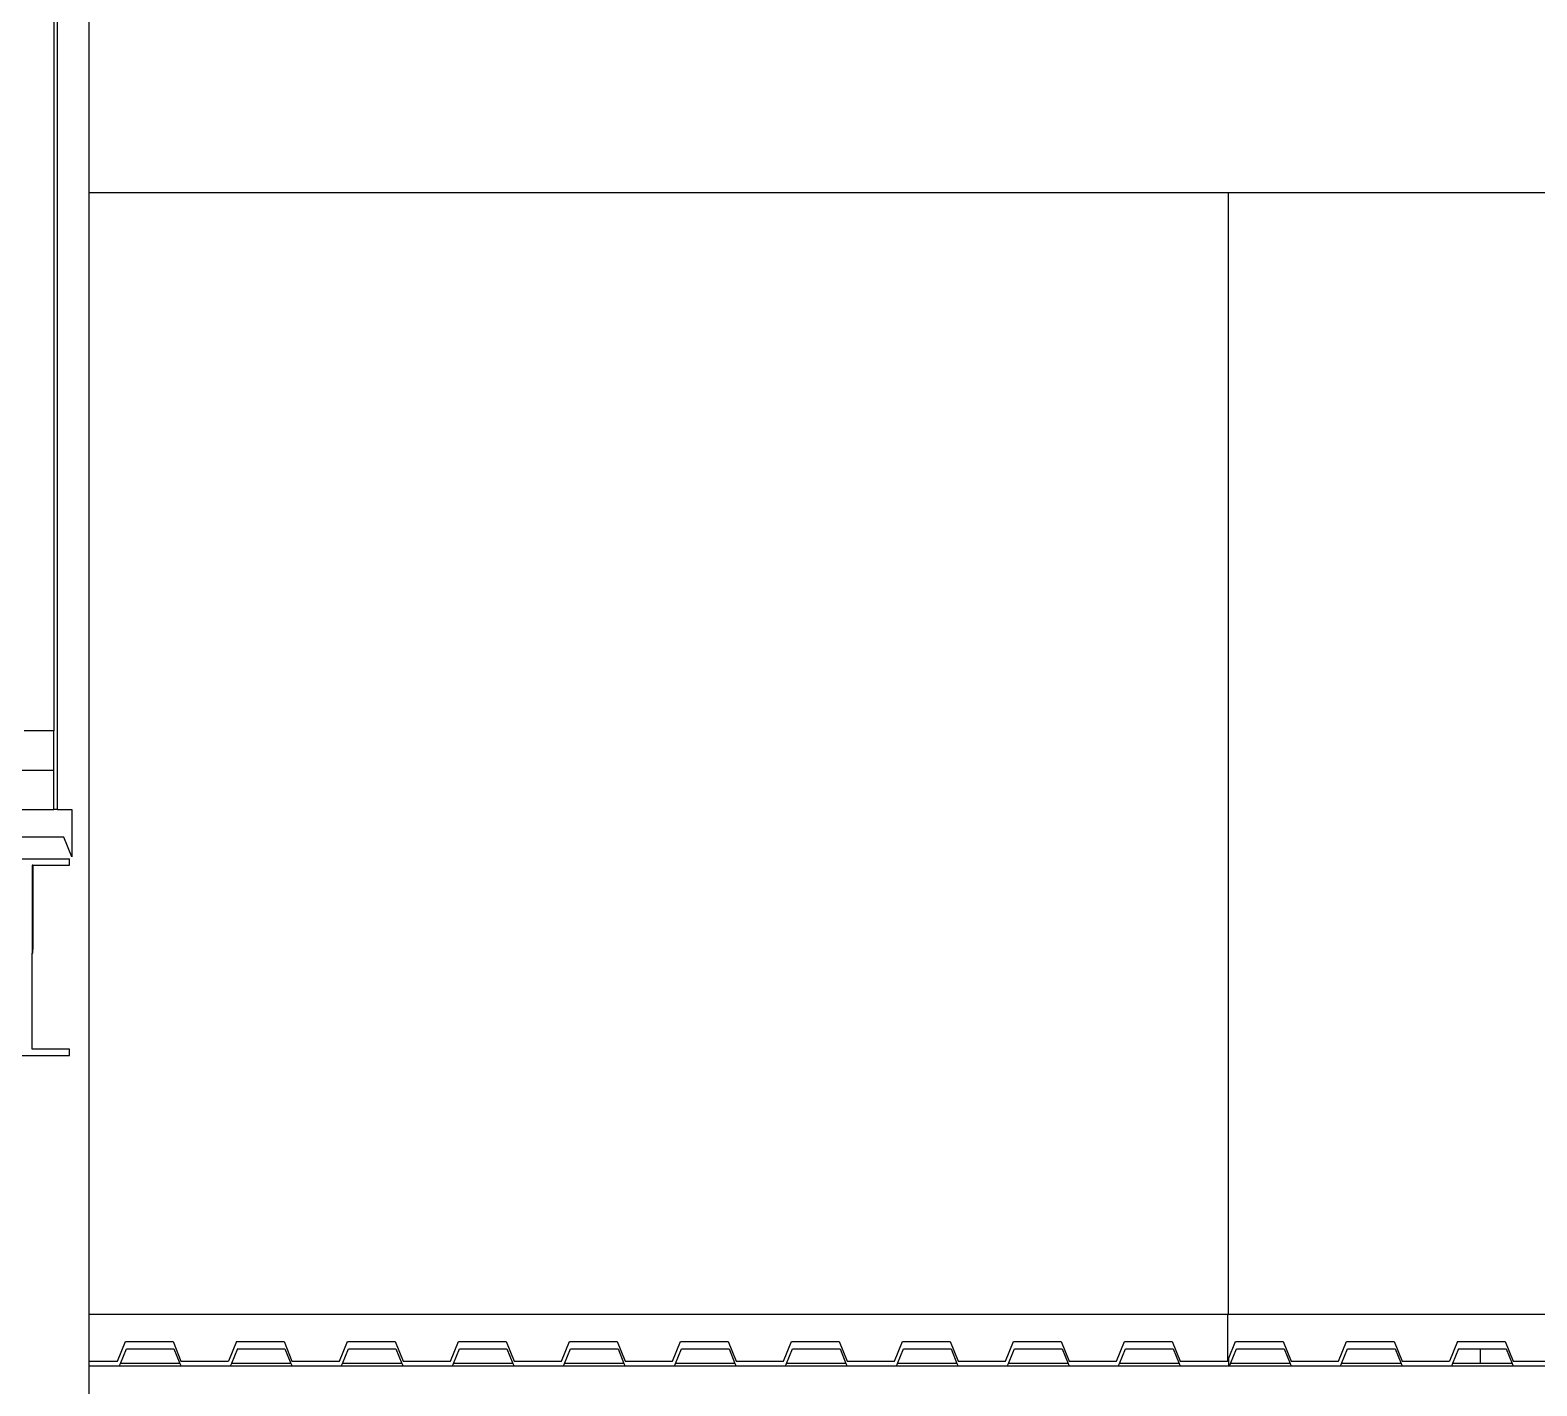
# Model space of a CAD drawing. Extents: x -35.6 to 35.6, y -12.2 to 13.4.
# Drawn here: x 11.259 to 15.092, y 5.993 to 9.441 of the extents above; entities that cross this region are included whole.
import ezdxf

# ---------------------------------------------------------------- set-up
doc = ezdxf.new("R2010")
doc.units = 0
doc.layers.get('0').update_dxf_attribs({"linetype": 'CONTINUOUS'})
doc.layers.add('SECTIONCUTEDGES', color=7, linetype='CONTINUOUS')

msp = doc.modelspace()

# ---------------------------------------------------------------- linework, layer by layer
for p, q in [((11.3288, 7.4586), (11.3288, 10.8286)), ((11.4088, 9.3719), (11.4088, 10.1669)), ((11.3188, 9.9386), (11.3188, 7.6586)), ((11.4088, 9.1669), (11.4088, 9.3719)), ((11.4088, 9.0264), (11.4088, 9.1669)), ((12.4422, 9.0264), (11.4088, 9.0264)), ((11.4088, 6.1755), (11.4088, 9.0264)), ((12.6775, 9.0264), (12.4422, 9.0264)), ((14.1559, 9.0264), (12.6775, 9.0264)), ((14.3077, 9.0264), (14.1559, 9.0264)), ((14.3077, 6.1755), (14.3077, 9.0264)), ((15.4451, 9.0264), (14.3077, 9.0264)), ((11.266, 7.3169), (11.266, 7.1027)), ((11.2638, 7.1027), (11.266, 7.1027)), ((11.2638, 7.0929), (11.266, 7.0929)), ((11.266, 7.0929), (11.266, 7.1027)), ((11.4088, 6.1755), (14.3054, 6.1755)), ((11.4088, 6.0555), (11.4088, 6.1755)), ((14.3054, 6.1755), (14.3054, 6.0555)), ((14.3054, 6.1755), (14.3077, 6.1755)), ((14.3077, 6.1755), (17.4119, 6.1755)), ((11.4812, 6.0555), (11.5014, 6.1055)), ((11.5014, 6.1055), (11.6225, 6.1055)), ((11.6225, 6.1055), (11.6426, 6.0555)), ((11.7838, 6.1055), (11.7637, 6.0555)), ((11.7838, 6.1055), (11.9049, 6.1055)), ((11.9049, 6.1055), (11.925, 6.0555)), ((12.0461, 6.0555), (12.0662, 6.1055)), ((12.0662, 6.1055), (12.1873, 6.1055)), ((12.1873, 6.1055), (12.2075, 6.0555)), ((12.3285, 6.0555), (12.3487, 6.1055)), ((12.3487, 6.1055), (12.4697, 6.1055)), ((12.4697, 6.1055), (12.4899, 6.0555)), ((12.6109, 6.0555), (12.6311, 6.1055)), ((12.6311, 6.1055), (12.7521, 6.1055)), ((12.7521, 6.1055), (12.7723, 6.0555)), ((12.8933, 6.0555), (12.9135, 6.1055)), ((12.9135, 6.1055), (13.0345, 6.1055)), ((13.0345, 6.1055), (13.0547, 6.0555)), ((13.1757, 6.0555), (13.1959, 6.1055)), ((13.1959, 6.1055), (13.3169, 6.1055)), ((13.3169, 6.1055), (13.3371, 6.0555)), ((13.4581, 6.0555), (13.4783, 6.1055)), ((13.4783, 6.1055), (13.5994, 6.1055)), ((13.5994, 6.1055), (13.6195, 6.0555)), ((13.7406, 6.0555), (13.7607, 6.1055)), ((13.7607, 6.1055), (13.8818, 6.1055)), ((13.8818, 6.1055), (13.9019, 6.0555)), ((14.023, 6.0555), (14.0431, 6.1055)), ((14.0431, 6.1055), (14.1642, 6.1055)), ((14.1642, 6.1055), (14.1844, 6.0555)), ((14.3077, 6.0613), (14.3256, 6.1055)), ((14.3256, 6.1055), (14.4466, 6.1055)), ((14.4466, 6.1055), (14.4668, 6.0555)), ((14.5878, 6.0555), (14.608, 6.1055)), ((14.608, 6.1055), (14.729, 6.1055)), ((14.729, 6.1055), (14.7492, 6.0555)), ((14.8904, 6.1055), (14.8702, 6.0555)), ((14.8904, 6.1055), (15.0114, 6.1055)), ((15.0114, 6.1055), (15.0316, 6.0555)), ((11.4885, 6.0497), (11.5038, 6.087)), ((11.5038, 6.087), (11.6248, 6.087)), ((11.6248, 6.087), (11.6401, 6.0497)), ((11.7862, 6.087), (11.7709, 6.0497)), ((11.7862, 6.087), (11.9072, 6.087)), ((11.9072, 6.087), (11.9225, 6.0497)), ((12.0533, 6.0497), (12.0686, 6.087)), ((12.0686, 6.087), (12.1896, 6.087)), ((12.1896, 6.087), (12.2049, 6.0497)), ((12.3358, 6.0497), (12.351, 6.087)), ((12.351, 6.087), (12.472, 6.087)), ((12.472, 6.087), (12.4873, 6.0497)), ((12.6182, 6.0497), (12.6334, 6.087)), ((12.6334, 6.087), (12.7545, 6.087)), ((12.7545, 6.087), (12.7697, 6.0497)), ((12.9006, 6.0497), (12.9158, 6.087)), ((12.9158, 6.087), (13.0369, 6.087)), ((13.0369, 6.087), (13.0521, 6.0497)), ((13.183, 6.0497), (13.1983, 6.087)), ((13.1983, 6.087), (13.3193, 6.087)), ((13.3193, 6.087), (13.3345, 6.0497)), ((13.4654, 6.0497), (13.4807, 6.087)), ((13.4807, 6.087), (13.6017, 6.087)), ((13.6017, 6.087), (13.6169, 6.0497)), ((13.7478, 6.0497), (13.7588, 6.0766)), ((13.7588, 6.0766), (13.7631, 6.087)), ((13.7631, 6.087), (13.8841, 6.087)), ((13.8841, 6.087), (13.8994, 6.0497)), ((14.0302, 6.0497), (14.0455, 6.087)), ((14.0455, 6.087), (14.1665, 6.087)), ((14.1665, 6.087), (14.1818, 6.0497)), ((14.3054, 6.0555), (14.3077, 6.0613)), ((14.3077, 6.0613), (14.3077, 6.0429)), ((14.3127, 6.0497), (14.3279, 6.087)), ((14.3279, 6.087), (14.4489, 6.087)), ((14.4489, 6.087), (14.4642, 6.0497)), ((14.5951, 6.0497), (14.6103, 6.087)), ((14.6103, 6.087), (14.7314, 6.087)), ((14.7314, 6.087), (14.7466, 6.0497)), ((14.8927, 6.087), (14.8775, 6.0497)), ((14.8927, 6.087), (14.9488, 6.087)), ((14.9488, 6.087), (15.0138, 6.087)), ((14.9488, 6.0497), (14.9488, 6.087)), ((15.0138, 6.087), (15.029, 6.0497)), ((11.4088, 6.0555), (11.4812, 6.0555)), ((11.4088, 6.0429), (11.4088, 6.0555)), ((11.4088, 5.9429), (11.4088, 6.0429)), ((11.4857, 6.0429), (11.4088, 6.0429)), ((11.4857, 6.0429), (11.4885, 6.0497)), ((11.6429, 6.0429), (11.4857, 6.0429)), ((11.6401, 6.0497), (11.4885, 6.0497)), ((11.6401, 6.0497), (11.6429, 6.0429)), ((11.6426, 6.0555), (11.7637, 6.0555)), ((11.7681, 6.0429), (11.6429, 6.0429)), ((11.7709, 6.0497), (11.7681, 6.0429)), ((11.9253, 6.0429), (11.7681, 6.0429)), ((11.9225, 6.0497), (11.7709, 6.0497)), ((11.9225, 6.0497), (11.9253, 6.0429)), ((11.925, 6.0555), (12.0461, 6.0555)), ((12.0505, 6.0429), (11.9253, 6.0429)), ((12.0505, 6.0429), (12.0533, 6.0497)), ((12.2077, 6.0429), (12.0505, 6.0429)), ((12.2049, 6.0497), (12.0533, 6.0497)), ((12.2049, 6.0497), (12.2077, 6.0429)), ((12.2075, 6.0555), (12.3285, 6.0555)), ((12.333, 6.0429), (12.2077, 6.0429)), ((12.333, 6.0429), (12.3358, 6.0497)), ((12.4901, 6.0429), (12.333, 6.0429)), ((12.4873, 6.0497), (12.3358, 6.0497)), ((12.4873, 6.0497), (12.4901, 6.0429)), ((12.4899, 6.0555), (12.6109, 6.0555)), ((12.6154, 6.0429), (12.4901, 6.0429)), ((12.6154, 6.0429), (12.6182, 6.0497)), ((12.7725, 6.0429), (12.6154, 6.0429)), ((12.7697, 6.0497), (12.6182, 6.0497)), ((12.7697, 6.0497), (12.7725, 6.0429)), ((12.7723, 6.0555), (12.8933, 6.0555)), ((12.8978, 6.0429), (12.7725, 6.0429)), ((12.8978, 6.0429), (12.9006, 6.0497)), ((13.0549, 6.0429), (12.8978, 6.0429)), ((13.0521, 6.0497), (12.9006, 6.0497)), ((13.0521, 6.0497), (13.0549, 6.0429)), ((13.0547, 6.0555), (13.1757, 6.0555)), ((13.1802, 6.0429), (13.0549, 6.0429)), ((13.1802, 6.0429), (13.183, 6.0497)), ((13.3373, 6.0429), (13.1802, 6.0429)), ((13.3345, 6.0497), (13.183, 6.0497)), ((13.3345, 6.0497), (13.3373, 6.0429)), ((13.3371, 6.0555), (13.4581, 6.0555)), ((13.4626, 6.0429), (13.3373, 6.0429)), ((13.4626, 6.0429), (13.4654, 6.0497)), ((13.6198, 6.0429), (13.4626, 6.0429)), ((13.6169, 6.0497), (13.4654, 6.0497)), ((13.6169, 6.0497), (13.6198, 6.0429)), ((13.6195, 6.0555), (13.7406, 6.0555)), ((13.745, 6.0429), (13.6198, 6.0429)), ((13.745, 6.0429), (13.7478, 6.0497)), ((13.9022, 6.0429), (13.745, 6.0429)), ((13.7932, 6.0497), (13.7478, 6.0497)), ((13.8994, 6.0497), (13.7932, 6.0497)), ((13.8994, 6.0497), (13.9022, 6.0429)), ((13.9019, 6.0555), (14.023, 6.0555)), ((14.0274, 6.0429), (13.9022, 6.0429)), ((14.0274, 6.0429), (14.0302, 6.0497)), ((14.1846, 6.0429), (14.0274, 6.0429)), ((14.1818, 6.0497), (14.0302, 6.0497)), ((14.1818, 6.0497), (14.1846, 6.0429)), ((14.1844, 6.0555), (14.3054, 6.0555)), ((14.3077, 6.0429), (14.1846, 6.0429)), ((14.3099, 6.0429), (14.3077, 6.0429)), ((14.3099, 6.0429), (14.3127, 6.0497)), ((14.467, 6.0429), (14.3099, 6.0429)), ((14.4642, 6.0497), (14.3127, 6.0497)), ((14.4642, 6.0497), (14.467, 6.0429)), ((14.4668, 6.0555), (14.5878, 6.0555)), ((14.5923, 6.0429), (14.467, 6.0429)), ((14.5923, 6.0429), (14.5951, 6.0497)), ((14.7494, 6.0429), (14.5923, 6.0429)), ((14.7466, 6.0497), (14.5951, 6.0497)), ((14.7466, 6.0497), (14.7494, 6.0429)), ((14.7492, 6.0555), (14.8702, 6.0555)), ((14.8747, 6.0429), (14.7494, 6.0429)), ((14.8775, 6.0497), (14.8747, 6.0429)), ((15.0318, 6.0429), (14.8747, 6.0429)), ((14.9488, 6.0497), (14.8775, 6.0497)), ((15.029, 6.0497), (14.9488, 6.0497)), ((15.029, 6.0497), (15.0318, 6.0429)), ((15.0316, 6.0555), (15.1526, 6.0555)), ((15.1571, 6.0429), (15.0318, 6.0429))]:
    msp.add_line(p, q)
at = {"layer": 'SECTIONCUTEDGES'}
for p, q in [((11.3188, 7.6586), (11.2438, 7.6586)), ((11.3188, 7.5586), (11.3188, 7.6586)), ((11.1688, 7.5586), (11.3188, 7.5586)), ((11.3188, 7.4586), (11.3188, 7.5586)), ((11.1188, 7.4586), (11.3188, 7.4586)), ((11.3288, 7.4586), (11.3188, 7.4586)), ((11.3288, 7.4586), (11.3648, 7.4586)), ((11.3648, 7.4586), (11.3648, 7.3386)), ((11.3445, 7.3886), (11.2224, 7.3886)), ((11.3648, 7.3386), (11.3445, 7.3886)), ((11.1588, 7.3329), (11.3588, 7.3329)), ((11.3588, 7.3169), (11.3588, 7.3329)), ((11.2638, 7.3169), (11.2638, 7.1027)), ((11.266, 7.3169), (11.2638, 7.3169)), ((11.266, 7.3169), (11.3588, 7.3169)), ((11.2638, 7.1027), (11.2638, 7.0929)), ((11.2638, 6.8489), (11.2638, 7.0929)), ((11.1588, 6.8329), (11.3588, 6.8329)), ((11.3588, 6.8489), (11.2638, 6.8489)), ((11.3588, 6.8329), (11.3588, 6.8489))]:
    msp.add_line(p, q, dxfattribs=at)

doc.saveas('drawing.dxf')
